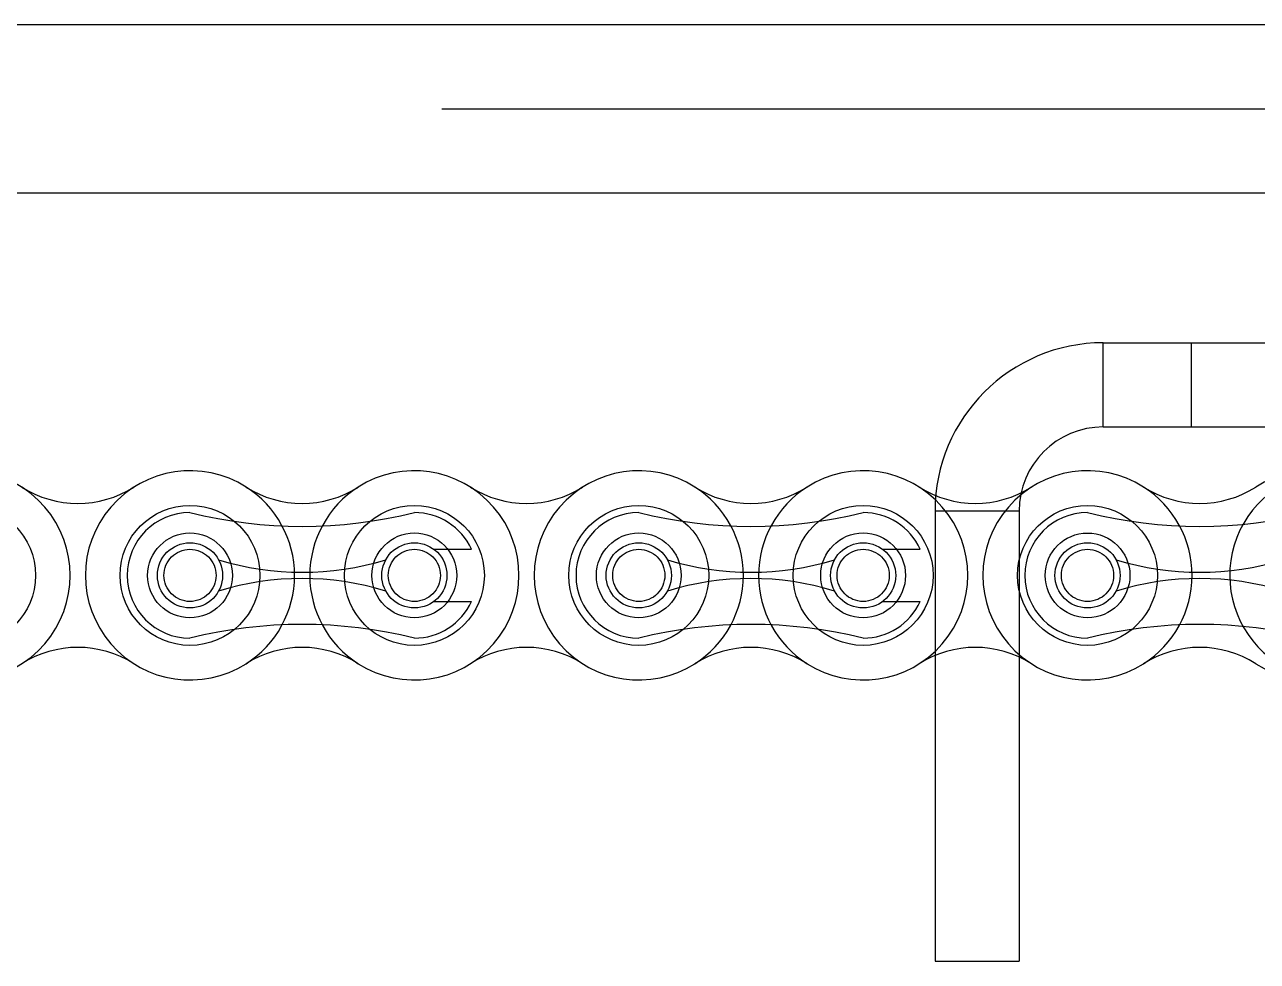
# Model space of a CAD drawing. Header units: metres. Extents: x 0 to 21025, y 0 to 14850.
# Drawn here: x 6112.2 to 6182, y 13233.7 to 13286.7 of the extents above; entities that cross this region are included whole.
import ezdxf

# ---------------------------------------------------------------- set-up
doc = ezdxf.new("R2010")
doc.units = ezdxf.units.M
doc.header["$LTSCALE"] = 25
doc.linetypes.add('HIDDEN2', pattern=[4.7625, 3.175, -1.5875])
doc.layers.add('SL4', color=4, linetype='Continuous')
doc.layers.add('ST1', color=7, linetype='HIDDEN2')

msp = doc.modelspace()

# ---------------------------------------------------------------- linework, layer by layer
at = {"layer": 'SL4'}
for p, q in [((5540.514, 13286.681), (6485.517, 13286.681)), ((6490.514, 13277.156), (5540.514, 13277.156))]:
    msp.add_line(p, q, dxfattribs=at)
at = {"layer": 'ST1'}
for p, q in [((5540.514, 13281.919), (6540.514, 13281.919)), ((6540.514, 13277.156), (5540.514, 13277.156)), ((6173.269, 13263.921), (6173.269, 13268.684)), ((6173.269, 13268.684), (6178.269, 13268.684)), ((6178.269, 13263.921), (6178.269, 13268.684)), ((6178.269, 13268.684), (6183.269, 13268.684)), ((6173.269, 13263.921), (6178.269, 13263.921)), ((6178.269, 13263.921), (6183.269, 13263.921)), ((6168.507, 13259.159), (6163.744, 13259.159)), ((6163.744, 13259.159), (6163.744, 13233.684)), ((6168.507, 13259.159), (6168.507, 13233.684)), ((6135.383, 13256.997), (6137.507, 13256.997)), ((6160.783, 13256.997), (6162.907, 13256.997)), ((6135.383, 13254.045), (6137.507, 13254.045)), ((6160.783, 13254.045), (6162.907, 13254.045)), ((6163.744, 13233.684), (6168.507, 13233.684))]:
    msp.add_line(p, q, dxfattribs=at)
for centre, radius in [((6108.876, 13255.521), 3.96), ((6121.576, 13255.521), 3.96), ((6134.276, 13255.521), 3.96), ((6146.976, 13255.521), 3.96), ((6159.676, 13255.521), 3.96), ((6172.376, 13255.521), 3.96), ((6121.576, 13255.521), 2.399), ((6134.276, 13255.521), 2.399), ((6146.976, 13255.521), 2.399), ((6159.676, 13255.521), 2.399), ((6172.376, 13255.521), 2.398), ((6121.576, 13255.521), 1.845), ((6121.576, 13255.521), 1.476), ((6134.276, 13255.521), 1.845), ((6134.276, 13255.521), 1.476), ((6146.976, 13255.521), 1.845), ((6146.976, 13255.521), 1.476), ((6159.676, 13255.521), 1.845), ((6159.676, 13255.521), 1.476), ((6172.376, 13255.521), 1.845), ((6172.376, 13255.521), 1.476)]:
    msp.add_circle(centre, radius, dxfattribs=at)
for centre, radius, start, end in [((6173.269, 13259.159), 9.525, 90, 180), ((6173.269, 13259.159), 4.762, 90, 180), ((6108.876, 13255.521), 5.92, 237.56669, 122.43331), ((6121.576, 13255.521), 5.92, 57.56669, 302.43331), ((6134.276, 13255.521), 5.92, 237.56669, 122.43331), ((6146.976, 13255.521), 5.92, 57.56669, 302.43331), ((6159.676, 13255.521), 5.92, 237.56669, 122.43331), ((6172.376, 13255.521), 5.92, 57.56669, 302.43331), ((6186.329, 13255.521), 5.905, 90, 296.35916), ((6185.076, 13255.521), 5.92, 237.56669, 122.43331), ((6115.226, 13265.514), 5.92, 237.56669, 302.43331), ((6127.926, 13265.514), 5.92, 237.56669, 302.43331), ((6121.576, 13255.521), 5.92, 302.43324, 57.56676), ((6134.276, 13255.521), 5.92, 122.43324, 237.56676), ((6140.626, 13265.514), 5.92, 237.56669, 302.43331), ((6153.326, 13265.514), 5.92, 237.56669, 302.43331), ((6146.976, 13255.521), 5.92, 302.43324, 57.56676), ((6159.676, 13255.521), 5.92, 122.43324, 237.56676), ((6166.026, 13265.514), 5.92, 237.56669, 302.43331), ((6178.726, 13265.514), 5.92, 237.56669, 302.43331), ((6172.376, 13255.521), 5.92, 302.43324, 57.56676), ((6121.576, 13255.521), 3.552, 90, 270), ((6127.926, 13284.618), 26.322, 256.04015, 283.95985), ((6134.276, 13255.521), 3.552, 24.55336, 90), ((6146.976, 13255.521), 3.552, 90, 270), ((6153.326, 13284.618), 26.322, 256.04015, 283.95985), ((6159.676, 13255.521), 3.552, 24.55336, 90), ((6172.376, 13255.521), 3.552, 90, 270), ((6178.726, 13284.618), 26.322, 256.04015, 283.95985), ((6127.926, 13271.874), 16.175, 252.993, 287.007), ((6153.326, 13271.874), 16.175, 252.993, 287.007), ((6178.726, 13271.874), 16.175, 252.993, 287.007), ((6127.926, 13239.169), 16.175, 72.993, 107.007), ((6153.326, 13239.169), 16.175, 72.993, 107.007), ((6178.726, 13239.169), 16.175, 72.993, 107.007), ((6134.276, 13255.521), 3.552, 270, 335.44664), ((6159.676, 13255.521), 3.552, 270, 335.44664), ((6127.926, 13226.424), 26.322, 76.04015, 103.95985), ((6153.326, 13226.424), 26.322, 76.04015, 103.95985), ((6178.726, 13226.424), 26.322, 76.04015, 103.95985), ((6115.226, 13245.528), 5.92, 57.56669, 122.43331), ((6127.926, 13245.528), 5.92, 57.56669, 122.43331), ((6140.626, 13245.528), 5.92, 57.56669, 122.43331), ((6153.326, 13245.528), 5.92, 57.56669, 122.43331), ((6166.026, 13245.528), 5.92, 57.56669, 122.43331), ((6178.726, 13245.528), 5.92, 57.56669, 122.43331)]:
    msp.add_arc(centre, radius, start, end, dxfattribs=at)

doc.saveas('drawing.dxf')
